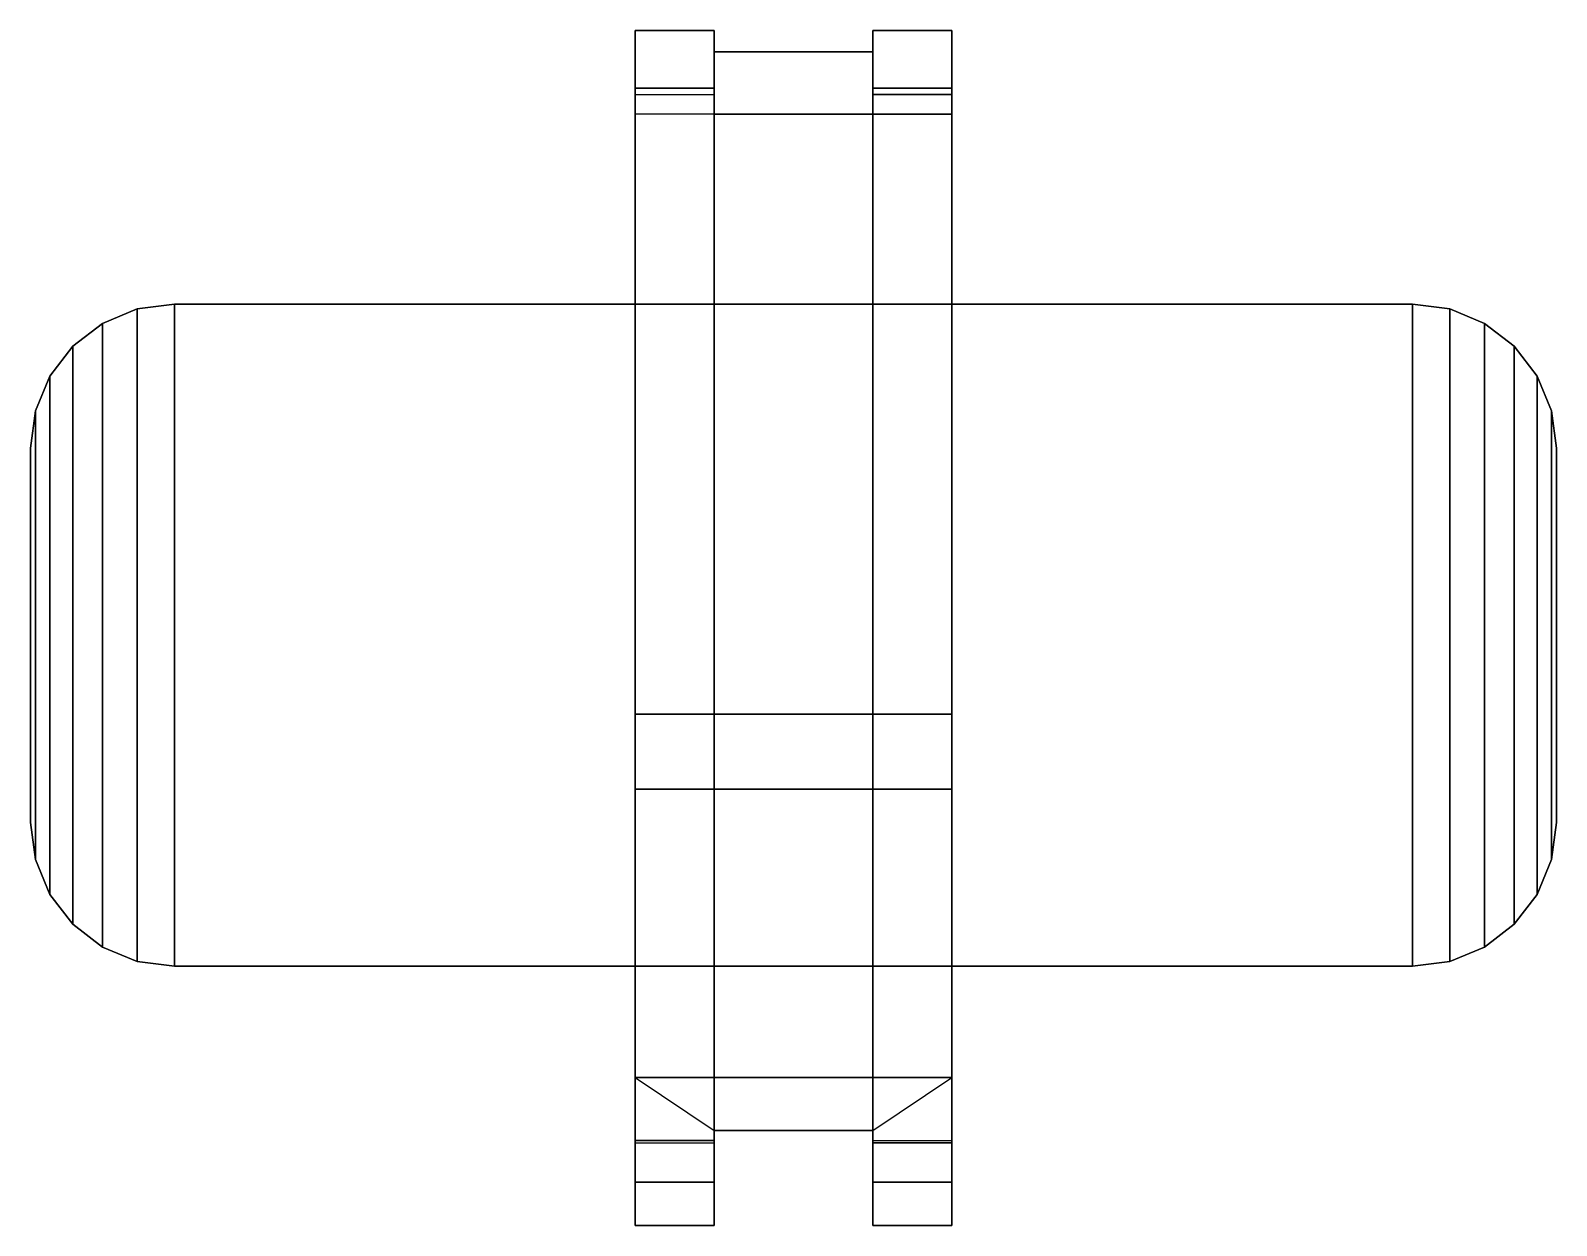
# Model space of a CAD drawing. Header units: millimetres. Extents: x -26.5 to 26.5, y -20.5 to 21.
import ezdxf

# ---------------------------------------------------------------- set-up
doc = ezdxf.new("R2010")
doc.units = ezdxf.units.MM
doc.layers.add('ACESSORIOS', color=1, linetype='Continuous')
doc.layers.add('CONTORNO', color=2, linetype='Continuous')

msp = doc.modelspace()

# ---------------------------------------------------------------- linework, layer by layer
at = {"layer": 'ACESSORIOS'}
for points in [[(-2.75, 21, -3.235), (-5.5, 21, -3.235), (-5.5, 21), (-2.75, 21)], [(-2.75, 21, -3.235), (-5.5, 21, -3.235), (-5.5, 19, -3.235), (-2.75, 19, -3.235)], [(-2.75, 21, -6.137), (-5.5, 21, -6.137), (-5.5, 18.78, -5.746), (-2.75, 18.78, -5.746)], [(-5.5, 21, -6.137), (-5.5, 21, -6.823), (-2.75, 21, -6.823), (-2.75, 21, -6.137)], [(-2.75, 21, -3.235), (-5.5, 21, -3.235), (-5.5, 21), (-2.75, 21)], [(-5.5, 18.096, -8.5), (-5.5, 21, -6.823), (-2.75, 21, -6.823), (-2.75, 18.096, -8.5)], [(-5.5, 18.78, -5.746), (-5.5, 21, -6.137), (-5.5, 21, -6.823), (-5.5, 18.096, -8.5)], [(-2.75, 21), (-5.5, 21), (-5.5, -20.5), (-2.75, -20.5)], [(-5.5, -20.5, -3.02), (-5.5, -20.5), (-5.5, 21), (-5.5, 21, -3.235)], [(-2.75, 20.261, -7.25), (-2.75, 21, -6.823), (-2.75, 21, -6.137), (-2.75, 18.78, -5.746)], [(-2.75, -20.5, -3.02), (-2.75, -20.5), (-2.75, 21), (-2.75, 21, -3.235)], [(5.5, 18.78, -5.746), (2.75, 18.78, -5.746), (2.75, 21, -6.137), (5.5, 21, -6.137)], [(2.75, 21, -6.137), (5.5, 21, -6.137), (5.5, 21, -6.823), (2.75, 21, -6.823)], [(2.75, 19, -3.235), (5.5, 19, -3.235), (5.5, 21, -3.235), (2.75, 21, -3.235)], [(5.5, 21, -3.235), (2.75, 21, -3.235), (2.75, 21), (5.5, 21)], [(5.5, 18.096, -8.5), (5.5, 21, -6.823), (2.75, 21, -6.823), (2.75, 18.096, -8.5)], [(2.75, 21), (5.5, 21), (5.5, -20.5), (2.75, -20.5)], [(2.75, -20.5, -3.02), (2.75, -20.5), (2.75, 21), (2.75, 21, -3.235)], [(5.5, 18.78, -5.746), (5.5, 21, -6.137), (5.5, 21, -6.823), (5.5, 18.096, -8.5)], [(5.5, -20.5, -3.02), (5.5, -20.5), (5.5, 21), (5.5, 21, -3.235)], [(2.75, 18.096, -8.5), (2.75, 20.261, -7.25), (-2.75, 20.261, -7.25), (-2.75, 18.096, -8.5)], [(-2.75, -2.745, -7.25), (-2.75, 20.261, -7.25), (2.75, 20.261, -7.25), (2.75, -2.745, -7.25)], [(-5.5, 19, -3.235), (-5.5, 18.78, -5.746), (-2.75, 18.78, -5.746), (-2.75, 19, -3.235)], [(-5.5, 18.78, -5.746), (-5.5, 19, -3.235), (-5.5, -17.634, -3.035), (-5.5, -17.544, -5.096)], [(-5.5, -2.745, -8.5), (-5.5, -2.719, -5.361), (-5.5, 18.78, -5.746), (-5.5, 18.096, -8.5)], [(-2.75, 18.78, -5.746), (-2.75, 19, -3.235), (-2.75, -17.634, -3.035), (-2.75, -17.544, -5.096)], [(-2.75, -2.745, -8.5), (-2.75, -2.719, -5.361), (-2.75, 18.78, -5.746), (-2.75, 18.096, -8.5)], [(5.5, 18.78, -5.746), (5.5, 19, -3.235), (2.75, 19, -3.235), (2.75, 18.78, -5.746)], [(2.75, 18.78, -5.746), (2.75, 19, -3.235), (2.75, -17.634, -3.035), (2.75, -17.544, -5.096)], [(2.75, 18.78, -5.777), (2.75, 19, -3.267), (2.75, -17.634, -3.067), (2.75, -17.544, -5.128)], [(5.5, 18.78, -5.746), (5.5, 19, -3.235), (5.5, -17.634, -3.035), (5.5, -17.544, -5.096)], [(5.5, -2.745, -8.5), (5.5, -2.719, -5.361), (5.5, 18.78, -5.746), (5.5, 18.096, -8.5)], [(5.5, -2.745, -8.532), (5.5, -2.719, -5.393), (5.5, 18.78, -5.777), (5.5, 18.096, -8.532)], [(-5.5, -2.745, -8.5), (5.5, -2.745, -8.5), (5.5, 18.096, -8.5), (-5.5, 18.096, -8.5)], [(-26.5, -6.5, -3.5), (-26.5, -6.5), (-26.5, 6.5), (-26.5, 6.5, -3.5)], [(26.5, -6.5, -3.5), (26.5, -6.5), (26.5, 6.5), (26.5, 6.5, -3.5)], [(-5.5, -5.288, -5.315), (-5.5, -5.345, -6.8), (-5.5, -2.745, -6.8), (-5.5, -2.719, -5.361)], [(-2.75, -2.745, -8.5), (-2.75, -2.745, -6.8), (-5.5, -2.745, -6.8), (-5.5, -2.745, -8.5)], [(-5.5, -5.345, -6.8), (-5.5, -2.745, -6.8), (-2.75, -2.745, -6.8), (-2.75, -5.345, -6.8)], [(-2.75, -5.345, -6.8), (-2.75, -2.745, -6.8), (-2.75, -2.719, -5.361), (-2.75, -5.318, -5.315)], [(2.75, -2.745, -7.25), (-2.75, -2.745, -7.25), (-2.75, -2.745, -8.5), (2.75, -2.745, -8.5)], [(5.5, -2.745, -8.5), (5.5, -2.745, -6.8), (2.75, -2.745, -6.8), (2.75, -2.745, -8.5)], [(5.5, -5.345, -6.8), (2.75, -5.345, -6.8), (2.75, -2.745, -6.8), (5.5, -2.745, -6.8)], [(5.5, -5.288, -5.315), (5.5, -5.345, -6.8), (5.5, -2.745, -6.8), (5.5, -2.719, -5.361)], [(5.5, -5.288, -5.347), (5.5, -5.345, -6.832), (5.5, -2.745, -6.832), (5.5, -2.719, -5.393)], [(-5.5, -17.544, -5.096), (-5.5, -15.361, -8.5), (-5.5, -5.345, -8.5), (-5.5, -5.288, -5.315)], [(5.5, -17.544, -5.096), (5.5, -15.361, -8.5), (5.5, -5.345, -8.5), (5.5, -5.288, -5.315)], [(5.5, -17.544, -5.128), (5.5, -15.361, -8.532), (5.5, -5.345, -8.532), (5.5, -5.288, -5.347)], [(5.5, -15.361, -8.5), (5.5, -5.345, -8.5), (-5.5, -5.345, -8.5), (-5.5, -15.361, -8.5)], [(-2.75, -5.345, -8.5), (-2.75, -5.345, -6.8), (-5.5, -5.345, -6.8), (-5.5, -5.345, -8.5)], [(-2.75, -17.544, -5.096), (-2.75, -17.202, -7.25), (-2.75, -5.345, -6.8), (-2.75, -5.318, -5.315)], [(-2.75, -5.345, -7.25), (-2.75, -5.345, -8.5), (2.75, -5.345, -8.5), (2.75, -5.345, -7.25)], [(-2.75, -5.345, -7.25), (2.75, -5.345, -7.25), (2.75, -17.202, -7.25), (-2.75, -17.202, -7.25)], [(-2.75, -5.345, -7.25), (-2.75, -17.202, -7.25), (2.75, -17.202, -7.25), (2.75, -5.345, -7.25)], [(5.5, -5.345, -8.5), (5.5, -5.345, -6.8), (2.75, -5.345, -6.8), (2.75, -5.345, -8.5)], [(2.75, -17.202, -7.25), (5.5, -15.361, -8.5), (-5.5, -15.361, -8.5), (-2.75, -17.202, -7.25)], [(-5.5, -15.361, -8.5), (-2.75, -17.202, -7.25), (-2.75, -19, -6.03), (-5.5, -19, -6.03)], [(-5.5, -19, -5.223), (-5.5, -19, -6.03), (-5.5, -15.361, -8.5), (-5.5, -17.544, -5.096)], [(-5.5, -19, -6.03), (-5.5, -19, -5.223), (-5.5, -17.544, -5.096), (-5.5, -15.361, -8.5)], [(5.5, -19, -6.03), (2.75, -19, -6.03), (2.75, -17.202, -7.25), (5.5, -15.361, -8.5)], [(5.5, -19, -6.03), (2.75, -19, -6.03), (2.75, -17.202, -7.25), (5.5, -15.361, -8.5)], [(5.5, -19, -6.03), (5.5, -19, -5.223), (5.5, -17.544, -5.096), (5.5, -15.361, -8.5)], [(5.5, -19, -6.062), (5.5, -19, -5.255), (5.5, -17.544, -5.128), (5.5, -15.361, -8.532)], [(-2.75, -17.544, -5.096), (-2.75, -19, -5.223), (-2.75, -19, -6.03), (-2.75, -17.202, -7.25)], [(2.75, -19, -6.03), (2.75, -19, -5.223), (2.75, -17.544, -5.096), (2.75, -17.202, -7.25)], [(-5.5, -19, -5.223), (-5.5, -17.544, -5.096), (-2.75, -17.544, -5.096), (-2.75, -19, -5.223)], [(-5.5, -17.544, -5.096), (-5.5, -17.635, -3.02), (-2.75, -17.635, -3.02), (-2.75, -17.544, -5.096)], [(-2.75, -20.5, -3.02), (-5.5, -20.5, -3.02), (-5.5, -17.635, -3.02), (-2.75, -17.635, -3.02)], [(2.75, -19, -5.223), (2.75, -17.544, -5.096), (5.5, -17.544, -5.096), (5.5, -19, -5.223)], [(2.75, -19, -5.223), (2.75, -17.544, -5.096), (5.5, -17.544, -5.096), (5.5, -19, -5.223)], [(5.5, -17.544, -5.096), (5.5, -17.635, -3.02), (2.75, -17.635, -3.02), (2.75, -17.544, -5.096)], [(5.5, -20.5, -3.02), (2.75, -20.5, -3.02), (2.75, -17.635, -3.02), (5.5, -17.635, -3.02)], [(-2.75, -19, -6.03), (-5.5, -19, -6.03), (-5.5, -19, -5.223), (-2.75, -19, -5.223)], [(5.5, -19, -5.223), (5.5, -19, -6.03), (2.75, -19, -6.03), (2.75, -19, -5.223)], [(5.5, -19, -5.223), (2.75, -19, -5.223), (2.75, -19, -6.03), (5.5, -19, -6.03)], [(-2.75, -20.5), (-5.5, -20.5), (-5.5, -20.5, -3.02), (-2.75, -20.5, -3.02)], [(2.75, -20.5), (2.75, -20.5, -3.02), (5.5, -20.5, -3.02), (5.5, -20.5)]]:
    msp.add_3dface(points, dxfattribs=at)
at = {"layer": 'CONTORNO', "elevation": -3.5}
msp.add_lwpolyline([(-26.5, -6.5), (-26.33, -7.794), (-25.83, -9), (-25.036, -10.036), (-24, -10.83), (-22.794, -11.33), (-21.5, -11.5), (21.5, -11.5), (22.794, -11.33), (24, -10.83), (25.036, -10.036), (25.83, -9), (26.33, -7.794), (26.5, -6.5), (26.5, 6.5), (26.33, 7.794), (25.83, 9), (25.036, 10.036), (24, 10.83), (22.794, 11.33), (21.5, 11.5), (-21.5, 11.5), (-22.794, 11.33), (-24, 10.83), (-25.036, 10.036), (-25.83, 9), (-26.33, 7.794), (-26.5, 6.5), (-26.5, -6.5)], dxfattribs=at)

# ---------------------------------------------------------------- meshes
at = {"layer": 'ACESSORIOS'}
mesh = msp.add_polymesh((2, 7), dxfattribs=at)
for k, corner in enumerate([(-26.5, 6.5, -3.5), (-26.33, 7.794, -3.5), (-25.83, 9, -3.5), (-25.036, 10.036, -3.5), (-24, 10.83, -3.5), (-22.794, 11.33, -3.5), (-21.5, 11.5, -3.5), (-26.5, 6.5), (-26.33, 7.794), (-25.83, 9), (-25.036, 10.036), (-24, 10.83), (-22.794, 11.33), (-21.5, 11.5)]):
    mesh.set_mesh_vertex(divmod(k, 7), corner)
mesh = msp.add_polymesh((2, 7), dxfattribs=at)
for k, corner in enumerate([(-21.5, -11.5, -3.5), (-22.794, -11.33, -3.5), (-24, -10.83, -3.5), (-25.036, -10.036, -3.5), (-25.83, -9, -3.5), (-26.33, -7.794, -3.5), (-26.5, -6.5, -3.5), (-21.5, 11.5, -3.5), (-22.794, 11.33, -3.5), (-24, 10.83, -3.5), (-25.036, 10.036, -3.5), (-25.83, 9, -3.5), (-26.33, 7.794, -3.5), (-26.5, 6.5, -3.5)]):
    mesh.set_mesh_vertex(divmod(k, 7), corner)
mesh = msp.add_polymesh((2, 7), dxfattribs=at)
for k, corner in enumerate([(-21.5, 11.5), (-22.794, 11.33), (-24, 10.83), (-25.036, 10.036), (-25.83, 9), (-26.33, 7.794), (-26.5, 6.5), (-21.5, -11.5), (-22.794, -11.33), (-24, -10.83), (-25.036, -10.036), (-25.83, -9), (-26.33, -7.794), (-26.5, -6.5)]):
    mesh.set_mesh_vertex(divmod(k, 7), corner)
mesh = msp.add_polymesh((6, 3), dxfattribs=at)
for k, corner in enumerate([(21.5, 11.5), (-21.5, 11.5), (-21.5, 11.5), (21.5, 11.5, -3.5), (-21.5, 11.5, -3.5), (-21.5, 11.5, -3.5), (21.5, -11.5, -3.5), (-21.5, -11.5, -3.5), (-21.5, 11.5, -3.5), (21.5, -11.5), (-21.5, -11.5), (-21.5, 11.5), (21.5, -11.5), (21.5, -11.5), (21.5, 11.5), (21.5, -11.5, -3.5), (21.5, -11.5, -3.5), (21.5, 11.5, -3.5)]):
    mesh.set_mesh_vertex(divmod(k, 3), corner)
mesh = msp.add_polymesh((2, 7), dxfattribs=at)
for k, corner in enumerate([(26.5, 6.5, -3.5), (26.33, 7.794, -3.5), (25.83, 9, -3.5), (25.036, 10.036, -3.5), (24, 10.83, -3.5), (22.794, 11.33, -3.5), (21.5, 11.5, -3.5), (26.5, 6.5), (26.33, 7.794), (25.83, 9), (25.036, 10.036), (24, 10.83), (22.794, 11.33), (21.5, 11.5)]):
    mesh.set_mesh_vertex(divmod(k, 7), corner)
mesh = msp.add_polymesh((2, 7), dxfattribs=at)
for k, corner in enumerate([(21.5, -11.5, -3.5), (22.794, -11.33, -3.5), (24, -10.83, -3.5), (25.036, -10.036, -3.5), (25.83, -9, -3.5), (26.33, -7.794, -3.5), (26.5, -6.5, -3.5), (21.5, 11.5, -3.5), (22.794, 11.33, -3.5), (24, 10.83, -3.5), (25.036, 10.036, -3.5), (25.83, 9, -3.5), (26.33, 7.794, -3.5), (26.5, 6.5, -3.5)]):
    mesh.set_mesh_vertex(divmod(k, 7), corner)
mesh = msp.add_polymesh((2, 7), dxfattribs=at)
for k, corner in enumerate([(21.5, -11.5), (22.794, -11.33), (24, -10.83), (25.036, -10.036), (25.83, -9), (26.33, -7.794), (26.5, -6.5), (21.5, 11.5), (22.794, 11.33), (24, 10.83), (25.036, 10.036), (25.83, 9), (26.33, 7.794), (26.5, 6.5)]):
    mesh.set_mesh_vertex(divmod(k, 7), corner)
mesh = msp.add_polymesh((2, 7), dxfattribs=at)
for k, corner in enumerate([(-26.5, -6.5, -3.5), (-26.33, -7.794, -3.5), (-25.83, -9, -3.5), (-25.036, -10.036, -3.5), (-24, -10.83, -3.5), (-22.794, -11.33, -3.5), (-21.5, -11.5, -3.5), (-26.5, -6.5), (-26.33, -7.794), (-25.83, -9), (-25.036, -10.036), (-24, -10.83), (-22.794, -11.33), (-21.5, -11.5)]):
    mesh.set_mesh_vertex(divmod(k, 7), corner)
mesh = msp.add_polymesh((2, 7), dxfattribs=at)
for k, corner in enumerate([(26.5, -6.5, -3.5), (26.33, -7.794, -3.5), (25.83, -9, -3.5), (25.036, -10.036, -3.5), (24, -10.83, -3.5), (22.794, -11.33, -3.5), (21.5, -11.5, -3.5), (26.5, -6.5), (26.33, -7.794), (25.83, -9), (25.036, -10.036), (24, -10.83), (22.794, -11.33), (21.5, -11.5)]):
    mesh.set_mesh_vertex(divmod(k, 7), corner)

doc.saveas('drawing.dxf')
